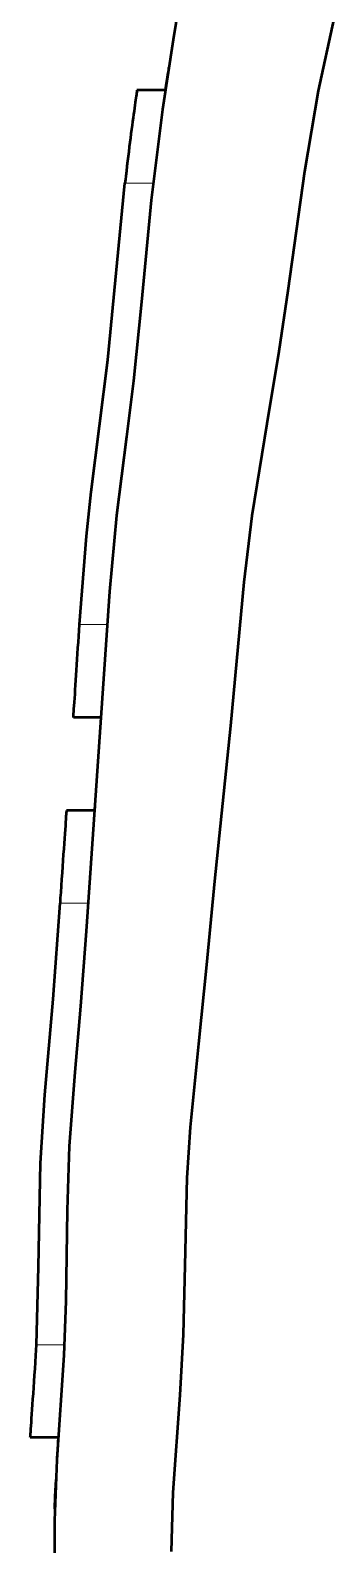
# Model space of a CAD drawing. Header units: millimetres. Extents: x -83 to 206, y -38 to 180.
# Drawn here: x 9.49 to 16.02, y 48.44 to 81.04 of the extents above; entities that cross this region are included whole.
import ezdxf

# ---------------------------------------------------------------- set-up
doc = ezdxf.new("R2010")
doc.units = ezdxf.units.MM
doc.layers.add('TANGENT', color=8, linetype='Continuous', lineweight=18)
doc.layers.add('VISIBLE', color=7, linetype='Continuous', lineweight=50)

msp = doc.modelspace()

# ---------------------------------------------------------------- linework, layer by layer
at = {"layer": 'TANGENT'}
for points in [[(12.136, 77.75), (11.527, 77.75)], [(11.147, 68.25), (10.547, 68.25)], [(10.73, 62.25), (10.128, 62.25)], [(10.219, 52.75), (9.621, 52.75)]]:
    msp.add_lwpolyline(points, dxfattribs=at)
at = {"layer": 'VISIBLE'}
for points in [[(12.731, 81.853), (12.565, 80.838)], [(16.02, 81.289), (15.686, 79.735)], [(12.565, 80.838), (12.332, 79.335)], [(12.46, 80.192), (12.453, 80.147)], [(12.465, 80.224), (12.46, 80.192)], [(12.468, 80.244), (12.465, 80.224)], [(12.469, 80.25), (12.468, 80.244)], [(12.474, 80.25), (12.469, 80.25)], [(12.421, 79.94), (12.407, 79.848)], [(12.433, 80.021), (12.421, 79.94)], [(12.444, 80.09), (12.433, 80.021)], [(12.453, 80.147), (12.444, 80.09)], [(11.754, 79.535), (11.746, 79.483)], [(11.76, 79.581), (11.754, 79.535)], [(11.766, 79.622), (11.76, 79.581)], [(11.772, 79.657), (11.766, 79.622)], [(11.776, 79.687), (11.772, 79.657)], [(11.78, 79.711), (11.776, 79.687)], [(11.782, 79.729), (11.78, 79.711)], [(11.784, 79.745), (11.782, 79.729)], [(11.785, 79.75), (11.784, 79.745)], [(12.396, 79.75), (11.785, 79.75)], [(12.407, 79.848), (12.392, 79.75)], [(15.686, 79.735), (15.389, 78.002)], [(11.711, 79.228), (11.701, 79.153)], [(11.721, 79.299), (11.711, 79.228)], [(11.73, 79.365), (11.721, 79.299)], [(11.738, 79.426), (11.73, 79.365)], [(11.746, 79.483), (11.738, 79.426)], [(12.332, 79.335), (12.091, 77.381)], [(11.667, 78.905), (11.656, 78.815)], [(11.679, 78.991), (11.667, 78.905)], [(11.69, 79.074), (11.679, 78.991)], [(11.701, 79.153), (11.69, 79.074)], [(11.632, 78.627), (11.619, 78.529)], [(11.644, 78.722), (11.632, 78.627)], [(11.656, 78.815), (11.644, 78.722)], [(11.594, 78.326), (11.582, 78.222)], [(11.607, 78.428), (11.594, 78.326)], [(11.619, 78.529), (11.607, 78.428)], [(11.557, 78.01), (11.545, 77.903)], [(11.569, 78.116), (11.557, 78.01)], [(11.582, 78.222), (11.569, 78.116)], [(15.389, 78.002), (15.029, 75.431)], [(11.156, 73.947), (11.527, 77.75)], [(11.536, 77.826), (11.527, 77.75)], [(11.545, 77.903), (11.536, 77.826)], [(12.091, 77.381), (11.881, 75.193)], [(15.029, 75.431), (14.838, 74.13)], [(11.881, 75.193), (11.709, 73.496)], [(14.838, 74.13), (14.579, 72.571)], [(10.8, 71.103), (11.156, 73.947)], [(11.709, 73.496), (11.557, 72.289)], [(14.579, 72.571), (14.255, 70.589)], [(11.557, 72.289), (11.345, 70.599)], [(10.696, 70.155), (10.8, 71.103)], [(11.345, 70.599), (11.197, 68.963)], [(14.255, 70.589), (14.088, 69.165)], [(10.547, 68.25), (10.696, 70.155)], [(14.088, 69.165), (13.795, 66.071)], [(11.197, 68.963), (10.688, 61.647)], [(10.539, 68.124), (10.547, 68.25)], [(10.515, 67.747), (10.523, 67.872)], [(10.523, 67.872), (10.531, 67.999)], [(10.531, 67.999), (10.539, 68.124)], [(10.492, 67.384), (10.499, 67.502)], [(10.499, 67.502), (10.507, 67.623)], [(10.507, 67.623), (10.515, 67.747)], [(10.471, 67.054), (10.478, 67.16)], [(10.478, 67.16), (10.485, 67.27)], [(10.485, 67.27), (10.492, 67.384)], [(10.451, 66.753), (10.457, 66.843)], [(10.457, 66.843), (10.464, 66.947)], [(10.464, 66.947), (10.471, 67.054)], [(10.429, 66.438), (10.434, 66.504)], [(10.434, 66.504), (10.439, 66.58)], [(10.439, 66.58), (10.445, 66.665)], [(10.445, 66.665), (10.451, 66.753)], [(10.416, 66.255), (10.417, 66.271)], [(10.416, 66.25), (10.416, 66.255)], [(11.008, 66.25), (10.416, 66.25)], [(10.417, 66.271), (10.419, 66.298)], [(10.419, 66.298), (10.422, 66.334)], [(10.422, 66.334), (10.425, 66.381)], [(10.425, 66.381), (10.429, 66.438)], [(13.795, 66.071), (13.456, 62.729)], [(10.265, 64.229), (10.264, 64.202)], [(10.267, 64.245), (10.265, 64.229)], [(10.869, 64.25), (10.267, 64.25)], [(10.267, 64.25), (10.267, 64.245)], [(10.876, 64.343), (10.869, 64.25)], [(10.877, 64.361), (10.876, 64.343)], [(10.243, 63.921), (10.237, 63.836)], [(10.248, 63.996), (10.243, 63.921)], [(10.253, 64.062), (10.248, 63.996)], [(10.257, 64.119), (10.253, 64.062)], [(10.261, 64.166), (10.257, 64.119)], [(10.264, 64.202), (10.261, 64.166)], [(10.223, 63.643), (10.215, 63.535)], [(10.23, 63.744), (10.223, 63.643)], [(10.237, 63.836), (10.23, 63.744)], [(10.199, 63.3), (10.19, 63.173)], [(10.207, 63.421), (10.199, 63.3)], [(10.215, 63.535), (10.207, 63.421)], [(10.181, 63.042), (10.172, 62.907)], [(10.19, 63.173), (10.181, 63.042)], [(10.153, 62.627), (10.143, 62.483)], [(10.162, 62.768), (10.153, 62.627)], [(10.172, 62.907), (10.162, 62.768)], [(13.456, 62.729), (13.282, 60.923)], [(10.135, 62.367), (10.128, 62.25)], [(10.143, 62.483), (10.135, 62.367)], [(9.98, 60.19), (10.128, 62.25)], [(10.688, 61.647), (10.569, 60.034)], [(13.282, 60.923), (13.106, 59.223)], [(9.804, 58.131), (9.98, 60.19)], [(10.569, 60.034), (10.447, 58.618)], [(13.106, 59.223), (12.927, 57.431)], [(10.447, 58.618), (10.328, 57.023)], [(9.709, 56.657), (9.804, 58.131)], [(12.927, 57.431), (12.855, 56.339)], [(10.328, 57.023), (10.281, 55.643)], [(9.668, 54.424), (9.709, 56.657)], [(12.855, 56.339), (12.817, 54.457)], [(10.281, 55.643), (10.257, 53.684)], [(12.817, 54.457), (12.779, 52.966)], [(9.621, 52.75), (9.668, 54.424)], [(10.257, 53.684), (10.21, 52.522)], [(12.779, 52.966), (12.704, 51.664)], [(9.6, 52.374), (9.608, 52.518)], [(9.608, 52.518), (9.615, 52.634)], [(9.615, 52.634), (9.621, 52.75)], [(10.21, 52.522), (10.06, 50.273)], [(9.582, 52.094), (9.591, 52.233)], [(9.591, 52.233), (9.6, 52.374)], [(9.563, 51.827), (9.572, 51.958)], [(9.572, 51.958), (9.582, 52.094)], [(9.538, 51.465), (9.546, 51.58)], [(9.546, 51.58), (9.555, 51.701)], [(9.555, 51.701), (9.563, 51.827)], [(12.704, 51.664), (12.556, 49.569)], [(9.516, 51.164), (9.523, 51.257)], [(9.523, 51.257), (9.53, 51.357)], [(9.53, 51.357), (9.538, 51.465)], [(9.494, 50.834), (9.497, 50.881)], [(9.497, 50.881), (9.501, 50.938)], [(9.501, 50.938), (9.505, 51.004)], [(9.505, 51.004), (9.511, 51.08)], [(9.511, 51.08), (9.516, 51.164)], [(9.488, 50.75), (9.489, 50.755)], [(10.092, 50.75), (9.488, 50.75)], [(9.489, 50.755), (9.49, 50.771)], [(9.49, 50.771), (9.491, 50.798)], [(9.491, 50.798), (9.494, 50.834)], [(10.079, 50.588), (10.075, 50.523)], [(10.084, 50.66), (10.079, 50.588)], [(10.089, 50.737), (10.084, 50.66)], [(10.09, 50.75), (10.089, 50.737)], [(10.06, 50.273), (10.01, 48.964)], [(10.059, 50.253), (10.058, 50.25)], [(10.059, 50.25), (10.058, 50.25)], [(10.06, 50.273), (10.059, 50.26)], [(10.059, 50.26), (10.059, 50.253)], [(10.061, 50.3), (10.06, 50.277)], [(10.06, 50.277), (10.06, 50.273)], [(10.063, 50.331), (10.061, 50.3)], [(10.065, 50.368), (10.063, 50.331)], [(10.068, 50.413), (10.065, 50.368)], [(10.071, 50.465), (10.068, 50.413)], [(10.075, 50.523), (10.071, 50.465)], [(10.023, 49.485), (10.044, 49.847)], [(12.556, 49.569), (12.521, 48.302)], [(10.02, 49.219), (10.023, 49.485)], [(10.01, 48.964), (9.999, 46.638)]]:
    msp.add_lwpolyline(points, dxfattribs=at)

doc.saveas('drawing.dxf')
